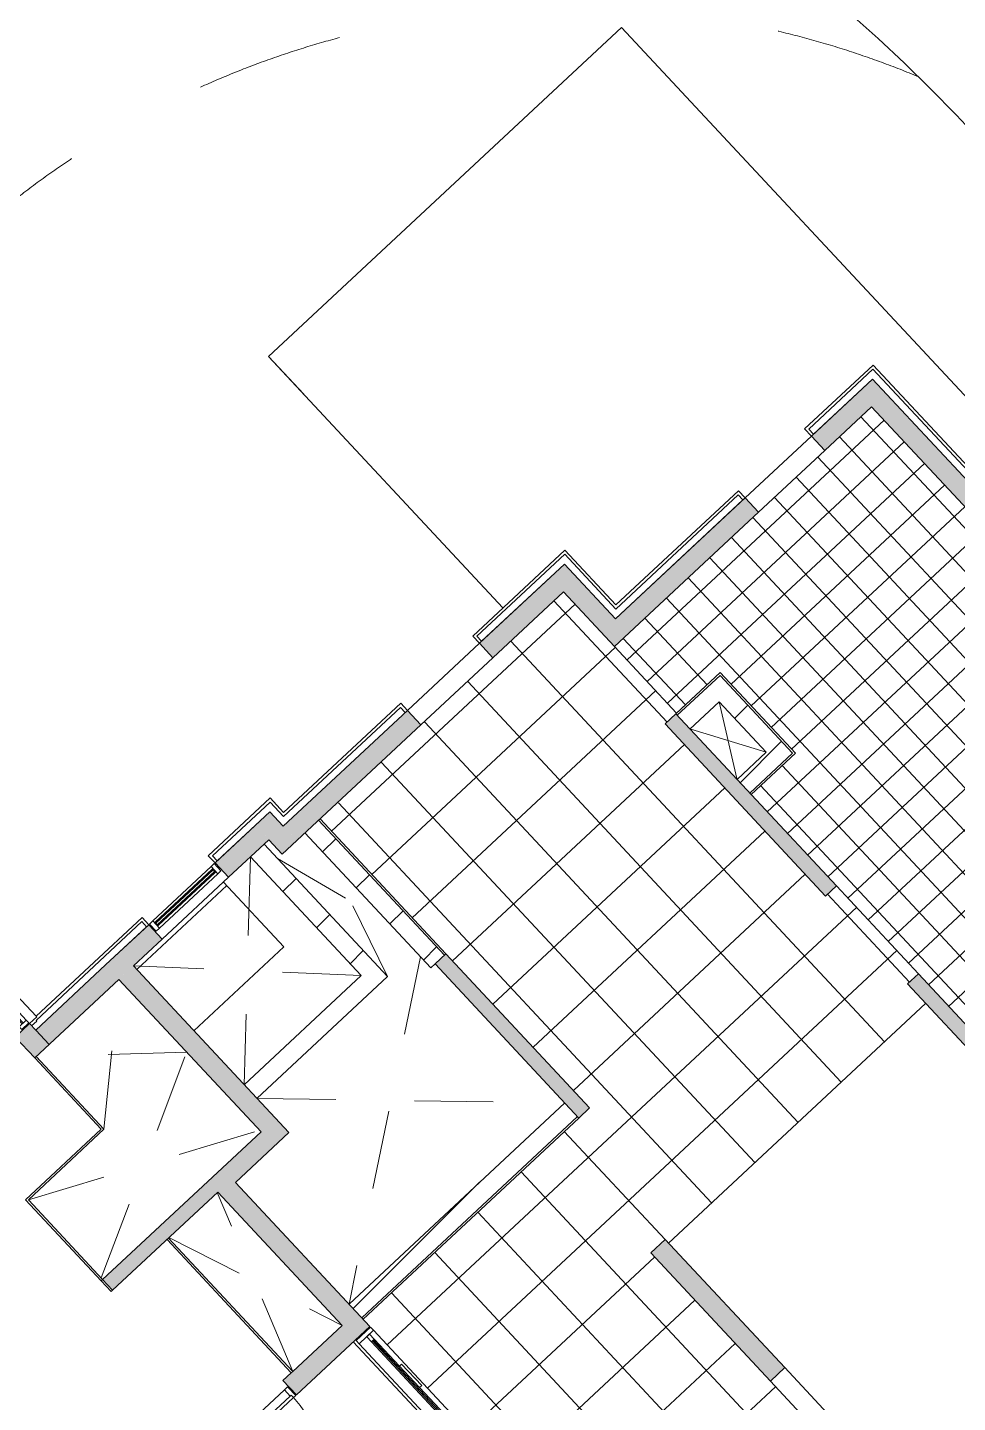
# Model space of a CAD drawing. Header units: millimetres. Extents: x -71377 to 516042, y -145869 to 441446.
# Drawn here: x 189825 to 199269, y 152780 to 166745 of the extents above; entities that cross this region are included whole.
import ezdxf

# ---------------------------------------------------------------- set-up
doc = ezdxf.new("R2010")
doc.units = ezdxf.units.MM
doc.header["$LTSCALE"] = 1000
doc.linetypes.add('_점선_M_', pattern=[3, 1.5, -1.5])
doc.linetypes.add('_점선_S_', pattern=[1.6, 0.8, -0.8])
for name, color, linetype, lineweight in [('06', 6, 'Continuous', 5), ('09_HID', 9, '_점선_M_', 5), ('A-detl', 7, 'Continuous', 5), ('A-door', 4, 'Continuous', 5), ('A-door-hdln', 8, 'Continuous', 5), ('A-ele-8', 8, 'Continuous', 5), ('A-fnsh', 5, 'Continuous', 5), ('A-fnsh-4', 4, 'Continuous', 5), ('A-glas', 5, 'Continuous', 5), ('A-glas-hdln', 8, 'Continuous', 5), ('A-hat', 251, 'Continuous', 5), ('A-insu', 251, 'Continuous', 5), ('A-wind', 4, 'Continuous', 5), ('A-wind-hdln', 8, 'Continuous', 5), ('A_bwall', 3, 'Continuous', 5), ('A_cwall', 2, 'Continuous', 5), ('A_fnsh', 5, 'Continuous', 5), ('A_fnsh-4', 4, 'Continuous', 5), ('AA_오픈', 8, '_점선_S_', 5), ('조경라인_dwg', 8, 'Continuous', 5)]:
    doc.layers.add(name, color=color, linetype=linetype, lineweight=lineweight)
pattern_1 = [(45, (165969.5, 243949.9), (-353.5534, 353.5534), [])]

# ---------------------------------------------------------------- blocks, each defined once
blk = doc.blocks.new('자동문편개형_로비폰_ - _A_ASD_24x23-V8-지반층 배치도')
at = {"layer": 'A-detl', "lineweight": 9}
for p, q in [((-1115, 125), (-1115, 145)), ((-1115, 145), (-905, 145)), ((-905, 165), (-865, 125)), ((-905, 145), (-905, 165)), ((-865, 125), (-1115, 125))]:
    blk.add_line(p, q, dxfattribs=at)
at = {"layer": 'A-door'}
for p, q in [((-1200, 85), (-1155, 85)), ((-1200, -115), (-1200, 85)), ((-1155, 85), (-1155, -115)), ((-1155, 30), (-1085, 30)), ((-1155, -10), (-1155, 30)), ((-1085, 30), (-1085, -10)), ((-35, 30), (35, 30)), ((-35, -10), (-35, 30)), ((35, 30), (35, -10)), ((1155, 85), (1200, 85)), ((1155, -115), (1155, 85)), ((1200, 85), (1200, -115)), ((-1155, -115), (-1200, -115)), ((-1085, -10), (-1155, -10)), ((35, -10), (-35, -10)), ((-35, -20), (35, -20)), ((-35, -60), (-35, -20)), ((35, -60), (-35, -60)), ((35, -20), (35, -60)), ((410, -90), (410, -60)), ((410, -60), (710, -60)), ((710, -90), (410, -90)), ((710, -60), (710, -90)), ((1085, -20), (1155, -20)), ((1085, -60), (1085, -20)), ((1155, -60), (1085, -60)), ((1155, -20), (1155, -60)), ((1200, -115), (1155, -115))]:
    blk.add_line(p, q, dxfattribs=at)
at = {"layer": 'A-door-hdln'}
for p, q in [((-1155, 85), (1155, 85)), ((-35, 30), (-1085, 30)), ((-1155, -115), (1155, -115)), ((-1085, -10), (-35, -10)), ((1085, -20), (35, -20)), ((35, -60), (410, -60)), ((710, -60), (1085, -60))]:
    blk.add_line(p, q, dxfattribs=at)
at = {"layer": 'A-glas'}
for p, q in [((-1085, 16), (-35, 16)), ((-1085, 4), (-1085, 16)), ((-35, 4), (-1085, 4)), ((-35, 16), (-35, 4))]:
    blk.add_line(p, q, dxfattribs=at)
at = {"layer": 'A-glas-hdln'}
for p, q in [((1085, -34), (35, -34)), ((35, -46), (1085, -46))]:
    blk.add_line(p, q, dxfattribs=at)
blk = doc.blocks.new('외여닫이문 - __A_FSD_11x21_씰FL_20_원형__ELEV홀-7572531-지반층 배치도')
at = {"layer": 'A-door'}
for p, q in [((485, 100), (485, 1140)), ((485, 1140), (520, 1140)), ((520, 100), (520, 1140)), ((-520, 100), (-550, 100)), ((-550, 100), (-550, -20)), ((-520, 65), (-520, 100)), ((-505, 65), (-520, 65)), ((-505, -20), (-505, 65)), ((485, 100), (520, 100)), ((520, 65), (505, 65)), ((505, 65), (505, -20)), ((520, 100), (520, 65)), ((550, 100), (520, 100)), ((550, -20), (550, 100)), ((-550, -20), (-505, -20)), ((505, -20), (550, -20))]:
    blk.add_line(p, q, dxfattribs=at)
at = {"layer": 'A-door-hdln'}
for p, q in [((520, 100), (-520, 100)), ((505, 65), (-505, 65)), ((505, -20), (-505, -20))]:
    blk.add_line(p, q, dxfattribs=at)
blk.add_arc((520, 100), 1040, 90, 180, dxfattribs=at)
blk = doc.blocks.new('그릴창_고정_ - _A_AG_9X26-6556334-지반층 배치도')
at = {"layer": 'A-wind'}
for p, q in [((-450, 100), (-450, 0)), ((-405, 100), (-450, 100)), ((-450, 0), (-405, 0)), ((-405, 70.4), (-405, 72.4)), ((-405, 72.4), (-390, 72.4)), ((-403.5, 70.4), (-405, 70.4)), ((-405, 28), (-405, 30)), ((-405, 30), (-403.5, 30)), ((-390, 28), (-405, 28)), ((-399.1, 71.3), (-403.5, 71.3)), ((-403.5, 71.3), (-403.5, 70.4)), ((-403.5, 30), (-403.5, 29.1)), ((-403.5, 29.1), (-399.1, 29.1)), ((-399.1, 29.1), (-399.1, 71.3)), ((-391.1, 71.3), (-398, 71.3)), ((-398, 71.3), (-398, 29.1)), ((-398, 29.1), (-391.1, 29.1)), ((-391.1, 68.4), (-391.1, 71.3)), ((-390, 68.4), (-391.1, 68.4)), ((-391.1, 29.1), (-391.1, 32)), ((-391.1, 32), (-390, 32)), ((-390, 72.4), (-390, 68.4)), ((-390, 72.4), (390, 72.4)), ((-390, 68.4), (390, 68.4)), ((-390, 32), (-390, 28)), ((390, 32), (-390, 32)), ((-390, 28), (390, 28)), ((390, 72.4), (405, 72.4)), ((390, 68.4), (390, 72.4)), ((391.1, 68.4), (390, 68.4)), ((390, 28), (390, 32)), ((390, 32), (391.1, 32)), ((405, 28), (390, 28)), ((398, 71.3), (391.1, 71.3)), ((391.1, 71.3), (391.1, 68.4)), ((391.1, 32), (391.1, 29.1)), ((391.1, 29.1), (398, 29.1)), ((398, 29.1), (398, 71.3)), ((403.5, 71.3), (399.1, 71.3)), ((399.1, 71.3), (399.1, 29.1)), ((399.1, 29.1), (403.5, 29.1)), ((403.5, 70.4), (403.5, 71.3)), ((405, 70.4), (403.5, 70.4)), ((403.5, 29.1), (403.5, 30)), ((403.5, 30), (405, 30)), ((450, 100), (405, 100)), ((405, 72.4), (405, 70.4)), ((405, 30), (405, 28)), ((405, 0), (450, 0)), ((450, 0), (450, 100))]:
    blk.add_line(p, q, dxfattribs=at)
at = {"layer": 'A-wind-hdln'}
for p, q in [((-405, 0), (-405, 100)), ((405, 100), (-405, 100)), ((405, 0), (-405, 0)), ((-398, 67.7), (398, 67.7)), ((-398, 61.6), (398, 61.6)), ((-398, 38.8), (398, 38.8)), ((-398, 32.7), (398, 32.7)), ((405, 100), (405, 0))]:
    blk.add_line(p, q, dxfattribs=at)
blk = doc.blocks.new('고정창 - _A_AW_5x9_8-8093502-지반층 배치도')
at = {"layer": 'A-glas'}
for p, q in [((-210, -44), (210, -44)), ((-210, -56), (-210, -44)), ((210, -56), (-210, -56)), ((210, -44), (210, -56))]:
    blk.add_line(p, q, dxfattribs=at)
at = {"layer": 'A-wind'}
for p, q in [((-250, 0), (-210, 0)), ((-250, -100), (-250, 0)), ((-210, -100), (-250, -100)), ((-210, 0), (-210, -100)), ((210, 0), (250, 0)), ((210, -100), (210, 0)), ((250, -100), (210, -100)), ((250, 0), (250, -100))]:
    blk.add_line(p, q, dxfattribs=at)
at = {"layer": 'A-wind-hdln'}
for p, q in [((-210, 0), (210, 0)), ((210, -100), (-210, -100))]:
    blk.add_line(p, q, dxfattribs=at)
blk = doc.blocks.new('조경라인_dwg-6847807-지반층 배치도')
at = {"layer": '06'}
blk.add_arc((187549, 154659), 16200, 42.4205, 123.2799, dxfattribs=at)
at = {"layer": '09_HID'}
blk.add_arc((195348, 157808), 9143, 67.3304, 145.2048, dxfattribs=at)

msp = doc.modelspace()

# ---------------------------------------------------------------- hatches: boundary and pattern name
at = {"layer": 'A-hat'}
for points in [[(197920.9, 162448.6), (198542.6, 163028.3), (198406.2, 163174.6), (197784.5, 162594.9)], [(203978.4, 156905.8), (204124.7, 157042.2), (198542.6, 163028.3), (198396.3, 162891.9), (201960.6, 159069.7)], [(195931.6, 160593.6), (197248.1, 161821.2), (197111.7, 161967.4), (195795.2, 160739.8)], [(194550.3, 160344.6), (195413.3, 161149.4), (195276.9, 161295.7), (194413.9, 160490.9)], [(195785.4, 160457.2), (195931.6, 160593.6), (195413.3, 161149.4), (195267, 161013), (195521.8, 160739.8)], [(192557.4, 158486.2), (193818.9, 159662.6), (193682.5, 159808.9), (192421, 158632.5)], [(197929.2, 157923.6), (198038.9, 158025.9), (196408.9, 159773.8), (196299.2, 159671.5), (197172.7, 158734.8)], [(191865.1, 158114.1), (192274.7, 158496.1), (192138.3, 158642.3), (191728.7, 158260.4), (191763.7, 158222.9)], [(192411.1, 158349.8), (192557.4, 158486.2), (192284.6, 158778.7), (192138.3, 158642.3), (192284.6, 158485.5)], [(190753.5, 157077.5), (191192.3, 157486.7), (191055.9, 157633), (190617.1, 157223.8), (190626.3, 157213.9)], [(195423.6, 155669.2), (195533.3, 155771.5), (194073.8, 157336.6), (193964.1, 157234.3), (195409.9, 155683.8)], [(190044.1, 156416), (190753.5, 157077.5), (190617.1, 157223.8), (189907.7, 156562.2)], [(192332.3, 155384.4), (192478.6, 155520.8), (190899.8, 157213.9), (190753.5, 157077.5), (192205.1, 155520.8)], [(200125.2, 155568.7), (200234.9, 155671), (198870.9, 157133.7), (198761.2, 157031.4), (200112.5, 155582.3)], [(191791.1, 154879.7), (192332.3, 155384.4), (192195.9, 155530.7), (191654.7, 155026), (191757, 154916.3)], [(190689.2, 153920.6), (191757, 154916.3), (191654.7, 155026), (190586.9, 154030.3), (190606.7, 154009.1)], [(193155.1, 153417), (193301.4, 153553.4), (191937.4, 155016.1), (191791.1, 154879.7), (193018.7, 153563.3)], [(197368, 152997.5), (197514.3, 153133.9), (196300.3, 154435.7), (196154, 154299.3), (196283.6, 154160.3)], [(192555.4, 152857.8), (193155.1, 153417), (193018.7, 153563.3), (192419, 153004.1), (192517.7, 152898.2)]]:
    msp.add_hatch(color=256, dxfattribs=at).paths.add_polyline_path(points)
h = msp.add_hatch(dxfattribs=at)
h.set_pattern_fill('FP_31', color=256, scale=1000, style=0, pattern_type=2)
h.set_pattern_definition([(133, (199978.05, 158779.67), (-219.406, -204.6), []), (223, (199978.05, 158779.67), (204.6, -219.406), [])])
h.paths.add_polyline_path([(201567.5, 154931), (202608.9, 155896.4), (202742.5, 155753.2), (203978.4, 156905.8), (198396.3, 162891.9), (195785.4, 160457.2), (196422.5, 159786.6), (196858.7, 160193.3), (197622.5, 159374.2), (197172.7, 158954.7), (200091.7, 155824.5), (200435.4, 156145.1), (201552.9, 154946.7)])
h = msp.add_hatch(dxfattribs=at)
h.set_pattern_fill('FP_222', color=256, scale=1000, style=0, pattern_type=2)
h.set_pattern_definition([(223, (195080.5, 154860.4), (409.2, -438.81), []), (313, (195080.5, 154860.4), (438.81, 409.2), [])])
h.paths.add_polyline_path([(194893.9, 148707.8), (198356.9, 151937.1), (196154, 154299.3), (196300.3, 154435.7), (196334.4, 154399.2), (198945.3, 156833.9), (198761.2, 157031.4), (198870.9, 157133.7), (198038.9, 158025.9), (197929.2, 157923.6), (196299.2, 159671.5), (196416.2, 159780.7), (195267, 161013), (192801.8, 158700.7), (195533.3, 155771.5), (193233.2, 153626.6), (195340.6, 151366.7), (193775.5, 149907.2), (194879.3, 148723.5)])
h = msp.add_hatch(dxfattribs=at)
h.set_pattern_fill('FP_12', color=256, scale=1000, style=0, pattern_type=2)
h.set_pattern_definition(pattern_1)
h.paths.add_polyline_path([(197325.7, 159384.5), (197464.7, 159514.1), (196987.3, 160026.1), (196848.3, 159896.5)])
h = msp.add_hatch(dxfattribs=at)
h.set_pattern_fill('FP_12', color=256, scale=1000, style=0, pattern_type=2)
h.set_pattern_definition(pattern_1)
h.paths.add_polyline_path([(197159.1, 158969.4), (197594.2, 159375.1), (197464.7, 159514.1), (197029.5, 159108.3)])
h = msp.add_hatch(color=256, dxfattribs=at)
h.paths.add_polyline_path([(189897.8, 156279.6), (190044.1, 156416), (189839.5, 156621.7), (189700, 156491.7), (189885.1, 156293.2)])
h.paths.add_polyline_path([(189345.4, 156872), (189491.7, 157008.4), (187670.7, 158961.1), (187524.4, 158824.7), (189209, 157018.2)])
h = msp.add_hatch(dxfattribs=at)
h.set_pattern_fill('FP_12', color=256, scale=1000, style=0, pattern_type=2)
h.set_pattern_definition(pattern_1)
h.paths.add_polyline_path([(193920.2, 157193.3), (194059.2, 157322.9), (192780.4, 158694.2), (192641.5, 158564.6), (193445.2, 157702.8)])
h = msp.add_hatch(dxfattribs=at)
h.set_pattern_fill('FP_12', color=256, scale=1000, style=0, pattern_type=2)
h.set_pattern_definition(pattern_1)
h.paths.add_polyline_path([(193343.1, 156976.5), (193482, 157106), (192227.2, 158451.7), (192088.2, 158322.2), (193213.5, 157115.4)])
h = msp.add_hatch(dxfattribs=at)
h.set_pattern_fill('FP_12', color=256, scale=1000, style=0, pattern_type=2)
h.set_pattern_definition(pattern_1)
h.paths.add_polyline_path([(193219.5, 153641.2), (195409.9, 155683.8), (195280.4, 155822.7), (193090, 153780.2)])

# ---------------------------------------------------------------- linework, layer by layer
at = {"layer": 'A-ele-8'}
for p, q in [((191865.1, 158114.1), (191192.3, 157486.7)), ((191848, 158029.8), (190933.9, 157177.3)), ((189564.8, 157076.6), (189912.6, 156703.6)), ((189917.9, 156653.9), (189911.1, 156661.2)), ((193338.9, 153513.2), (194914.3, 151823.8))]:
    msp.add_line(p, q, dxfattribs=at)
at = {"layer": 'A-fnsh'}
for p, q in [((195856.3, 166744.7), (192272.7, 163402.9)), ((199811.9, 162502.8), (195856.3, 166744.7)), ((192629.2, 163020.6), (192272.7, 163402.9)), ((192272.7, 163402.9), (194652.9, 160850.5)), ((197784.5, 162594.9), (197111.7, 161967.4)), ((197248.1, 161821.2), (197920.9, 162448.6)), ((194413.9, 160490.9), (193682.5, 159808.9)), ((195785.4, 160457.2), (196416.2, 159780.7)), ((196416.2, 159780.7), (195785.4, 160457.2)), ((193818.9, 159662.6), (194550.3, 160344.6)), ((196416.2, 159780.7), (196858.7, 160193.3)), ((196858.7, 160193.3), (197622.5, 159374.2)), ((197622.5, 159374.2), (197172.7, 158954.7)), ((191814, 158066.4), (192427.7, 157408.2)), ((198038.9, 158025.9), (198870.9, 157133.7)), ((192427.7, 157408.2), (191513.6, 156555.7)), ((198945.3, 156833.9), (196334.4, 154399.2)), ((196334.4, 154399.2), (198945.3, 156833.9)), ((190573, 155555.5), (189897.8, 156279.6)), ((195423.6, 155669.2), (193233.2, 153626.6)), ((189805.1, 154839.4), (190573, 155555.5)), ((190674.6, 153907), (190572.3, 154016.7)), ((190689.2, 153920.6), (190674.6, 153907)), ((193338.9, 153513.2), (194914.3, 151823.8)), ((194783.6, 151626.7), (193133.2, 153396.6)), ((197514.3, 153133.9), (198503.2, 152073.5)), ((198356.9, 151937.1), (197368, 152997.5))]:
    msp.add_line(p, q, dxfattribs=at)
at = {"layer": 'A-fnsh-4'}
msp.add_line((190044.1, 156416), (189907.7, 156562.2), dxfattribs=at)
at = {"layer": 'A-insu'}
for p, q in [((197806.5, 162615.3), (198406.2, 163174.6)), ((198406.2, 163174.6), (204261.1, 156895.9)), ((195795.2, 160739.8), (197089.7, 161947)), ((194435.8, 160511.3), (195276.9, 161295.7)), ((195276.9, 161295.7), (195795.2, 160739.8)), ((191750.7, 158280.9), (192284.6, 158778.7)), ((192284.6, 158778.7), (192421, 158632.5)), ((190617.1, 157223.8), (191034, 157612.5))]:
    msp.add_line(p, q, dxfattribs=at)
at = {"layer": 'A_bwall'}
for p, q in [((196857.7, 160165), (196422.5, 159759.2)), ((197594.2, 159375.1), (196857.7, 160165)), ((196552.1, 159620.3), (196848.3, 159896.5)), ((196848.3, 159896.5), (197325.7, 159384.5)), ((197325.7, 159384.5), (197029.5, 159108.3)), ((197159.1, 158969.4), (197594.2, 159375.1)), ((194059.2, 157322.9), (192780.4, 158694.2)), ((192641.5, 158564.6), (193920.2, 157193.3)), ((193482, 157106), (192227.2, 158451.7)), ((192088.2, 158322.2), (193213.5, 157115.4)), ((193213.5, 157115.4), (192025.1, 156007.2)), ((192154.6, 155868.2), (193482, 157106)), ((193920.2, 157193.3), (193964.1, 157234.3)), ((195280.4, 155822.7), (193090, 153780.2)), ((193219.5, 153641.2), (195409.9, 155683.8))]:
    msp.add_line(p, q, dxfattribs=at)
at = {"layer": 'A_cwall'}
for p, q in [((198406.2, 163174.6), (197784.5, 162594.9)), ((204261.1, 156895.9), (198406.2, 163174.6)), ((197920.9, 162448.6), (198396.3, 162891.9)), ((198396.3, 162891.9), (203978.4, 156905.8)), ((197784.5, 162594.9), (197920.9, 162448.6)), ((197111.7, 161967.4), (195795.2, 160739.8)), ((197248.1, 161821.2), (197111.7, 161967.4)), ((195785.4, 160457.2), (197248.1, 161821.2)), ((195276.9, 161295.7), (194413.9, 160490.9)), ((195795.2, 160739.8), (195276.9, 161295.7)), ((194550.3, 160344.6), (195267, 161013)), ((195267, 161013), (195785.4, 160457.2)), ((194413.9, 160490.9), (194550.3, 160344.6)), ((193682.5, 159808.9), (192421, 158632.5)), ((193818.9, 159662.6), (193682.5, 159808.9)), ((196408.9, 159773.8), (196299.2, 159671.5)), ((198038.9, 158025.9), (196408.9, 159773.8)), ((192411.1, 158349.8), (193818.9, 159662.6)), ((196299.2, 159671.5), (197929.2, 157923.6)), ((192284.6, 158778.7), (191728.7, 158260.4)), ((192421, 158632.5), (192284.6, 158778.7)), ((191865.1, 158114.1), (192274.7, 158496.1)), ((192274.7, 158496.1), (192411.1, 158349.8)), ((191728.7, 158260.4), (191865.1, 158114.1)), ((197929.2, 157923.6), (198038.9, 158025.9)), ((191055.9, 157633), (190617.1, 157223.8)), ((191192.3, 157486.7), (191055.9, 157633)), ((190899.8, 157213.9), (191192.3, 157486.7)), ((194073.8, 157336.6), (193964.1, 157234.3)), ((195533.3, 155771.5), (194073.8, 157336.6)), ((190617.1, 157223.8), (189907.7, 156562.2)), ((192478.6, 155520.8), (190899.8, 157213.9)), ((193964.1, 157234.3), (195423.6, 155669.2)), ((198870.9, 157133.7), (198761.2, 157031.4)), ((200234.9, 155671), (198870.9, 157133.7)), ((189897.8, 156279.6), (190753.5, 157077.5)), ((190753.5, 157077.5), (192195.9, 155530.7)), ((198761.2, 157031.4), (200125.2, 155568.7)), ((189846.3, 156628.1), (189700, 156491.7)), ((189846.3, 156628.1), (189907.7, 156562.2)), ((189700, 156491.7), (189897.8, 156279.6)), ((195423.6, 155669.2), (195533.3, 155771.5)), ((192195.9, 155530.7), (191654.7, 155026)), ((191937.4, 155016.1), (192478.6, 155520.8)), ((191654.7, 155026), (190586.9, 154030.3)), ((193301.4, 153553.4), (191937.4, 155016.1)), ((190689.2, 153920.6), (191757, 154916.3)), ((191757, 154916.3), (193018.7, 153563.3)), ((196300.3, 154435.7), (196154, 154299.3)), ((197514.3, 153133.9), (196300.3, 154435.7)), ((196154, 154299.3), (197368, 152997.5)), ((190586.9, 154030.3), (190689.2, 153920.6)), ((193018.7, 153563.3), (192517.7, 153096.1)), ((192555.4, 152857.8), (193301.4, 153553.4)), ((192503.1, 153082.5), (192419, 153004.1)), ((192503.1, 153082.5), (192517.7, 153096.1)), ((197368, 152997.5), (197514.3, 153133.9)), ((192419, 153004.1), (192555.4, 152857.8))]:
    msp.add_line(p, q, dxfattribs=at)
at = {"layer": 'A_fnsh'}
for p, q in [((196858.7, 160193.3), (196408.9, 159773.8)), ((197622.5, 159374.2), (196858.7, 160193.3)), ((197594.2, 159375.1), (197159.1, 158969.4)), ((197172.7, 158954.7), (197622.5, 159374.2)), ((194073.8, 157336.6), (192795.1, 158707.8))]:
    msp.add_line(p, q, dxfattribs=at)
at = {"layer": 'A_fnsh-4'}
for p, q in [((198411.1, 163315.9), (197716.3, 162668)), ((198409.6, 163273.5), (197758.7, 162666.5)), ((204360.1, 156892.4), (198409.6, 163273.5)), ((204402.5, 156891), (198411.1, 163315.9)), ((197716.3, 162668), (197784.5, 162594.9)), ((197758.7, 162666.5), (197806.5, 162615.3)), ((197784.5, 162594.9), (197806.5, 162615.3)), ((197042, 161998.2), (195798.7, 160838.8)), ((197043.5, 162040.6), (195800.2, 160881.2)), ((197089.7, 161947), (197042, 161998.2)), ((197111.7, 161967.4), (197043.5, 162040.6)), ((197089.7, 161947), (197111.7, 161967.4)), ((195281.8, 161437), (194345.7, 160564)), ((195800.2, 160881.2), (195281.8, 161437)), ((195280.4, 161394.6), (194388.1, 160562.5)), ((195798.7, 160838.8), (195280.4, 161394.6)), ((194345.7, 160564), (194413.9, 160490.9)), ((194388.1, 160562.5), (194435.8, 160511.3)), ((194413.9, 160490.9), (194435.8, 160511.3)), ((193612.9, 159839.6), (192424.4, 158731.4)), ((193614.3, 159882), (192425.9, 158773.8)), ((193660.6, 159788.4), (193612.9, 159839.6)), ((193682.5, 159808.9), (193614.3, 159882)), ((192289.5, 158920.1), (191660.5, 158333.5)), ((192288, 158877.7), (191702.9, 158332.1)), ((192424.4, 158731.4), (192288, 158877.7)), ((192425.9, 158773.8), (192289.5, 158920.1)), ((191660.5, 158333.5), (191728.7, 158260.4)), ((191702.9, 158332.1), (191750.7, 158280.9)), ((191728.7, 158260.4), (191750.7, 158280.9)), ((190986.2, 157663.7), (189911.1, 156661.2)), ((190987.7, 157706.1), (189912.6, 156703.6)), ((191034, 157612.5), (190986.2, 157663.7)), ((191055.9, 157633), (190987.7, 157706.1)), ((191034, 157612.5), (191055.9, 157633)), ((189919.4, 156696.3), (189846.3, 156628.1)), ((189912.6, 156703.6), (189919.4, 156696.3)), ((189917.9, 156653.9), (189866.8, 156606.1)), ((189897.8, 156279.6), (190573, 155555.5)), ((190601.2, 155554.5), (189912.4, 156293.2)), ((189833.3, 154838.4), (190601.2, 155554.5)), ((189805.1, 154839.4), (190572.3, 154016.7)), ((190586.9, 154030.3), (189833.3, 154838.4)), ((191241.4, 154435.5), (192503.1, 153082.5)), ((192517.7, 153096.1), (191256, 154449.1)), ((190572.3, 154016.7), (190586.9, 154030.3))]:
    msp.add_line(p, q, dxfattribs=at)
at = {"layer": 'AA_오픈'}
for p, q in [((196848.3, 159896.5), (197029.5, 159108.3)), ((197325.7, 159384.5), (196552.1, 159620.3)), ((192088.2, 158322.2), (192025.1, 156007.2)), ((192363.6, 158305.5), (193500.1, 157643.9)), ((193482, 157106), (192901.3, 158286)), ((193815.6, 157305.5), (193090, 153780.2)), ((193213.5, 157115.4), (190899.8, 157213.9)), ((190601.3, 155554.5), (190753.5, 157077.5)), ((191442.3, 156338.8), (189912.4, 156293.2)), ((190573.3, 154044.9), (191442.3, 156338.8)), ((192154.6, 155868.2), (195280.4, 155822.7)), ((189833.3, 154838.4), (192182.3, 155545.3)), ((192517.7, 153096.1), (191751.7, 154911.3)), ((191260, 154454.9), (193018.7, 153563.3))]:
    msp.add_line(p, q, dxfattribs=at)

# ---------------------------------------------------------------- block references
at = {"layer": 'A-detl', "lineweight": 9, "rotation": 133.0000012484763}
msp.add_blockref('자동문편개형_로비폰_ - _A_ASD_24x23-V8-지반층 배치도', (194042.5, 152590.1), dxfattribs=at)
at = {"layer": 'A-door-hdln', "rotation": 223.000001248476}
msp.add_blockref('외여닫이문 - __A_FSD_11x21_씰FL_20_원형__ELEV홀-7572531-지반층 배치도', (192077.6, 152549), dxfattribs=at)
at = {"layer": 'A-glas-hdln', "rotation": 133.000001248476}
msp.add_blockref('고정창 - _A_AW_5x9_8-8093502-지반층 배치도', (189595.8, 156750), dxfattribs=at)
at = {"layer": 'A-wind', "rotation": 43.00000124847607}
msp.add_blockref('그릴창_고정_ - _A_AG_9X26-6556334-지반층 배치도', (191460.5, 157873.6), dxfattribs=at)
at = {"layer": '조경라인_dwg', "rotation": 8.537736462515947e-07}
msp.add_blockref('조경라인_dwg-6847807-지반층 배치도', (0, 0), dxfattribs=at)

doc.saveas('drawing.dxf')
